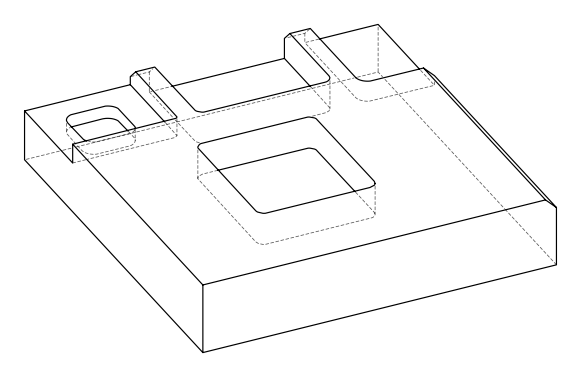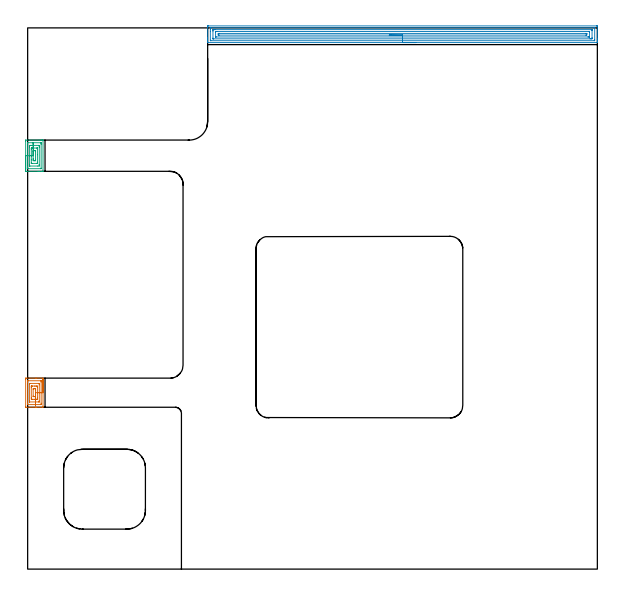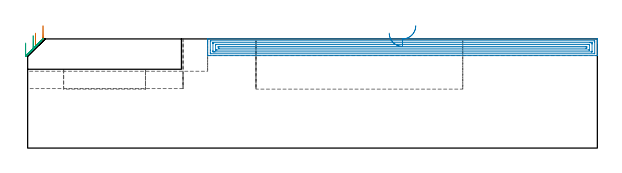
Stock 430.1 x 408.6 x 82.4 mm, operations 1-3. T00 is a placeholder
(PLAN: 8 operations, 5 tool changes, 177.7 min)
(1 AREA_MILL | FG_CHAMFER_SURFACE | UGT0205_001 | 1.14 min | 3059 mm3)
(2 AREA_MILL_1 | FG_CHAMFER_SURFACE_1 | UGT0205_001 | 12 min | 23881 mm3)
(3 AREA_MILL_2 | FG_CHAMFER_SURFACE_2 | UGT0205_001 | 1.2 min | 3199 mm3)
(4 MILL_CORNER_NOTCH_RECTANGULAR | CORNER_NOTCH_RECTANGULAR | NXT0201_009 | Follow Part, ap 2, ae 75% | 68.6 min | 324205 mm3)
(5 MILL_CORNER_NOTCH_RECTANGULAR_1 | CORNER_NOTCH_RECTANGULAR_1 | UGT0201_109 | Follow Part, ap 6.35, ae 75% | 6.55 min | 278738 mm3)
(6 MILL_RECTANGULAR_POCKET | POCKET_RECTANGULAR_STRAIGHT | NXT0201_012 | Follow Part, ap 4, ae 75% | 36.15 min | 807767 mm3)
(7 MILL_RECTANGULAR_POCKET_1 | POCKET_RECTANGULAR_STRAIGHT_1 | UGT0201_109 | Follow Part, ap 6.35, ae 75% | 1.76 min | 53214 mm3)
(8 MILL_SLOT | SLOT_PARTIAL_RECTANGULAR | NXT0201_012 | Follow Part, ap 4, ae 75% | 50.28 min | 684073 mm3)
(TOOL UGT0205_001 | Chamfer Mill 20 x 3 x 45 deg. | D20 FL50 Z2)
(TOOL NXT0201_009 | ENDMILL 8mm [2P460-0800-NA 1630] | D8 FL26 Z6)
(TOOL UGT0201_109 | End Mill 25.4 mm | D25.4 FL25 Z2)
(TOOL NXT0201_012 | ENDMILL 16mm [2P460-1600-NA 1630] | D16 FL38 Z6)
(OP 1 AREA_MILL)
G17 G21 G94 G90
T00 M6
G54
G17 G0 G90 X11.6 Y143.2 S1061 M3
G43 Z92.4 H0
G94 G1 Y143.162 Z91.528 F250.
Y143.048 Z90.663
Y142.859 Z89.812
Y142.597 Z88.98
Y142.263 Z88.174
Y141.86 Z87.4
Y141.392 Z86.664
Y140.86 Z85.972
Y140.271 Z85.329
Y139.628 Z84.74
Y138.936 Z84.208
Y138.2 Z83.74
Y137.426 Z83.337
Y136.62 Z83.003
Y135.788 Z82.741
Y134.936 Z82.552
Y134.072 Z82.438
Y133.2 Z82.4
Y122.636
X11.593 Y122.21 Z82.393
X11.2 Y122.2 Z82.
X6.815 Z77.615
X5.928 Z76.721
X-1.307 Z69.488
X-1.491 Y122.21 Z69.304
X-1.498 Y122.325 Z69.298
X-1.5 Y122.636 Z69.3
Y143.288
X-1.498 Y143.764 Z69.302
X-1.493 Y144.162 Z69.303
X-1.491 Y144.192 Z69.305
X-1.096 Y144.2 Z69.699
X5.928 Z76.721
X6.798 Z77.598
X11.196 Z81.996
X11.593 Y144.19 Z82.393
X11.6 Y143.764 Z82.4
Y133.2
X10.186 Z80.986
Y125.277
X10.184 Y124.531 Z80.984
X10.183 Y124.397 Z80.983
X10.179 Y124.22 Z80.979
X9.832 Y124.207 Z80.632
X9.635 Y124.201 Z80.435
X-0.022 Y124.2 Z70.778
X-0.061 Y124.202 Z70.739
X-0.072 Y124.205 Z70.728
X-0.079 Y124.209 Z70.721
X-0.081 Y124.222 Z70.719
X-0.084 Y124.262 Z70.716
X-0.085 Y124.397 Z70.715
X-0.086 Y125.144 Z70.714
Y141.123
X-0.084 Y141.869 Z70.716
X-0.083 Y142.003 Z70.717
X-0.079 Y142.18 Z70.721
X0.268 Y142.193 Z71.068
X0.465 Y142.199 Z71.265
X10.122 Y142.2 Z80.922
X10.161 Y142.198 Z80.961
X10.172 Y142.195 Z80.972
X10.179 Y142.191 Z80.979
X10.181 Y142.178 Z80.981
X10.184 Y142.138 Z80.984
X10.185 Y142.003 Z80.985
X10.186 Y141.256 Z80.986
Y133.2
X8.772 Z79.572
X8.771 Y126.828 Z79.571
X8.769 Y126.618 Z79.569
X8.764 Y126.21 Z79.564
X8.562 Y126.202 Z79.362
X8.519 Y126.201 Z79.319
X1.494 Z72.294
X1.354 Y126.21 Z72.154
X1.335 Y126.254 Z72.135
X1.333 Y126.271 Z72.133
X1.33 Y126.366 Z72.13
X1.329 Y127.038 Z72.129
X1.328 Y127.248 Z72.128
X1.329 Y139.572 Z72.129
X1.331 Y139.782 Z72.131
X1.336 Y140.19 Z72.136
X1.538 Y140.198 Z72.338
X1.581 Y140.199 Z72.381
X8.606 Z79.406
X8.746 Y140.19 Z79.546
X8.765 Y140.146 Z79.565
X8.767 Y140.13 Z79.567
X8.77 Y140.034 Z79.57
X8.771 Y139.362 Z79.571
X8.772 Y139.152 Z79.572
Y133.2
X7.357 Z78.157
Y129.679
Y129.126
X7.356 Y128.798 Z78.156
X7.352 Y128.251 Z78.152
X7.351 Y128.217 Z78.151
X7.327 Y128.21 Z78.127
X7.254 Y128.206 Z78.054
X7.104 Y128.202 Z77.904
X6.806 Y128.2 Z77.606
X6.525 Z77.325
X5.05 Z75.85
X3.89 Z74.69
X3.294 Y128.203 Z74.094
X3.006 Y128.207 Z73.806
X2.75 Y128.223 Z73.55
X2.746 Y128.467 Z73.546
X2.744 Y128.798 Z73.544
X2.743 Y129.351 Z73.543
Y137.274
X2.744 Y137.602 Z73.544
X2.748 Y138.149 Z73.548
X2.749 Y138.183 Z73.549
X2.773 Y138.19 Z73.573
X2.847 Y138.194 Z73.647
X2.996 Y138.198 Z73.796
X3.294 Y138.2 Z74.094
X3.575 Z74.375
X5.05 Z75.85
X6.21 Z77.01
X6.806 Y138.197 Z77.606
X7.094 Y138.193 Z77.894
X7.35 Y138.177 Z78.15
X7.354 Y137.933 Z78.154
X7.356 Y137.602 Z78.156
X7.357 Y137.049 Z78.157
Y133.2
X5.943 Z76.743
Y130.544
X5.928 Y130.21 Z76.728
X5.407 Y130.201 Z76.207
X5.05 Z75.85
X4.528 Y130.202 Z75.328
X4.172 Y130.21 Z74.972
X4.157 Y130.559 Z74.957
Y130.574
Y135.856
X4.172 Y136.19 Z74.972
X4.693 Y136.199 Z75.493
X5.05 Z75.85
X5.572 Y136.198 Z76.372
X5.928 Y136.19 Z76.728
X5.942 Y135.841 Z76.742
X5.943 Y135.826 Z76.743
Y134.961
Y133.2
Y132.328 Z76.781
Y131.463 Z76.895
Y130.612 Z77.084
Y129.78 Z77.346
Y128.974 Z77.68
Y128.2 Z78.083
Y127.464 Z78.552
Y126.772 Z79.083
Y126.129 Z79.672
Y125.54 Z80.315
Y125.008 Z81.007
Y124.54 Z81.743
Y124.137 Z82.517
Y123.803 Z83.323
Y123.541 Z84.155
Y123.352 Z85.007
Y123.238 Z85.872
Y123.2 Z86.743
G0 Z92.4
M5
M2
(OP 2 AREA_MILL_1)
G17 G21 G94 G90
T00 M6
G54
G17 G0 G90 X293. Y397.5 S1061 M3
G43 Z92.4 H0
G94 G1 X292.962 Z91.528 F250.
X292.848 Z90.663
X292.659 Z89.812
X292.397 Z88.98
X292.063 Z88.174
X291.66 Z87.4
X291.192 Z86.664
X290.66 Z85.972
X290.071 Z85.329
X289.428 Z84.739
X288.736 Z84.208
X288. Z83.74
X287.226 Z83.337
X286.42 Z83.003
X285.588 Z82.741
X284.736 Z82.552
X283.872 Z82.438
X283. Z82.4
X136.069
X135.91 Y397.503 Z82.388
X135.907 Y397.532 Z82.359
X135.9 Y397.904 Z81.996
Y398.247 Z81.652
Y398.92 Z80.975
Y400.144 Z79.753
Y400.695 Z79.2
Y401.306 Z78.589
Y409.292 Z70.606
X135.903 Y409.567 Z70.33
X135.908 Y410.092 Z69.806
X135.985 Y410.094 Z69.803
X136.516 Y410.1 Z69.8
X429.484
X429.845 Y410.096 Z69.802
X430.09 Y410.092 Z69.806
X430.1 Y409.843 Z70.055
Y400.695 Z79.2
Y400.144 Z79.753
Y399.807 Z80.089
Y399.256 Z80.64
Y398.92 Z80.975
Y398.247 Z81.652
Y397.904 Z81.996
Y397.534 Z82.357
X430.091 Y397.503 Z82.388
X429.931 Y397.5 Z82.4
X283.
Y398.914 Z80.986
X138.308
X137.91 Y398.92 Z80.98
X137.901 Y399.318 Z80.582
X137.9 Y406.018 Z73.882
Y407.793 Z72.107
X137.901 Y408.191 Z71.709
X137.91 Y408.68 Z71.22
X138.296 Y408.686 Z71.214
X427.692
X428.09 Y408.68 Z71.22
X428.099 Y408.282 Z71.618
X428.1 Y399.807 Z80.093
X428.099 Y399.409 Z80.491
X428.09 Y398.92 Z80.98
X427.704 Y398.914 Z80.986
X283.
Y400.328 Z79.572
X140.457 Y400.329 Z79.571
X140.089 Y400.33 Z79.57
X139.966 Y400.333 Z79.567
X139.924 Y400.335 Z79.565
X139.91 Y400.341 Z79.559
X139.907 Y400.383 Z79.517
X139.903 Y400.507 Z79.393
X139.901 Y400.695 Z79.205
X139.9 Y400.882 Z79.018
Y406.205 Z73.695
X139.902 Y406.905 Z72.995
X139.904 Y407.089 Z72.811
X139.914 Y407.264 Z72.636
X140.089 Y407.267 Z72.633
X140.614 Y407.27 Z72.63
X140.982 Y407.271 Z72.629
X141.506 Y407.272 Z72.628
X425.543 Y407.271 Z72.629
X425.911 Y407.27 Z72.63
X426.034 Y407.267 Z72.633
X426.076 Y407.265 Z72.635
X426.09 Y407.259 Z72.641
X426.093 Y407.217 Z72.683
X426.097 Y407.093 Z72.807
X426.099 Y406.905 Z72.995
X426.1 Y406.718 Z73.182
Y401.395 Z78.505
X426.098 Y400.695 Z79.205
X426.096 Y400.511 Z79.389
X426.086 Y400.336 Z79.564
X425.911 Y400.333 Z79.567
X425.386 Y400.33 Z79.57
X425.018 Y400.329 Z79.571
X424.493 Y400.328 Z79.572
X283.
Y401.743 Z78.157
X142.606
X141.994 Y401.747 Z78.153
X141.924 Y401.749 Z78.151
X141.91 Y401.751 Z78.149
X141.907 Y401.772 Z78.128
X141.903 Y401.823 Z78.077
X141.901 Y402.03 Z77.87
Y405.562 Z74.338
X141.904 Y405.778 Z74.122
X141.908 Y405.831 Z74.069
X141.911 Y405.85 Z74.05
X141.934 Y405.852 Z74.048
X142.039 Y405.855 Z74.045
X142.768 Y405.857 Z74.043
X142.93
X423.394
X424.006 Y405.853 Z74.047
X424.076 Y405.851 Z74.049
X424.09 Y405.849 Z74.051
X424.093 Y405.828 Z74.072
X424.097 Y405.777 Z74.123
X424.099 Y405.57 Z74.33
Y402.038 Z77.862
X424.096 Y401.822 Z78.078
X424.092 Y401.769 Z78.131
X424.089 Y401.75 Z78.15
X424.066 Y401.748 Z78.152
X423.961 Y401.745 Z78.155
X423.232 Y401.743 Z78.157
X423.07
X283.
Y403.157 Z76.743
X144.555
X144.354 Y403.158 Z76.742
X143.953 Y403.163 Z76.737
X143.909 Y403.164 Z76.736
X143.906 Y403.175 Z76.725
X143.902 Y403.206 Z76.694
X143.9 Y403.263 Z76.637
Y403.356 Z76.544
X143.901 Y404.006 Z75.894
X143.905 Y404.244 Z75.656
X143.91 Y404.405 Z75.495
X143.92 Y404.436 Z75.464
X144.019 Y404.439 Z75.461
X144.153 Y404.442 Z75.458
X144.354 Y404.443 Z75.457
X144.555
X421.445
X421.646 Y404.442 Z75.458
X422.047 Y404.437 Z75.463
X422.091 Y404.436 Z75.464
X422.094 Y404.425 Z75.475
X422.098 Y404.394 Z75.506
X422.1 Y404.337 Z75.563
Y404.244 Z75.656
X422.099 Y403.594 Z76.306
X422.095 Y403.356 Z76.544
X422.09 Y403.195 Z76.705
X422.08 Y403.164 Z76.736
X421.981 Y403.161 Z76.739
X421.847 Y403.158 Z76.742
X421.646 Y403.157 Z76.743
X421.445
X283.
X282.128 Z76.781
X281.264 Z76.895
X280.412 Z77.084
X279.58 Z77.346
X278.774 Z77.68
X278. Z78.083
X277.264 Z78.552
X276.572 Z79.083
X275.929 Z79.672
X275.34 Z80.315
X274.808 Z81.007
X274.34 Z81.743
X273.937 Z82.517
X273.603 Z83.323
X273.341 Z84.155
X273.152 Z85.007
X273.038 Z85.872
X273. Z86.743
G0 Z92.4
M5
M2
(OP 3 AREA_MILL_2)
G17 G21 G94 G90
T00 M6
G54
G17 G0 G90 X-1.5 Y302.1 S1061 M3
G43 Z92.4 H0
Z79.3
G94 G1 Y302.138 Z78.428 F250.
Y302.252 Z77.563
Y302.441 Z76.712
Y302.703 Z75.88
Y303.037 Z75.074
Y303.44 Z74.3
Y303.908 Z73.564
Y304.44 Z72.872
Y305.029 Z72.229
Y305.672 Z71.64
Y306.364 Z71.108
Y307.1 Z70.64
Y307.874 Z70.237
Y308.68 Z69.903
Y309.512 Z69.641
Y310.364 Z69.452
Y311.228 Z69.338
Y312.1 Z69.3
Y323.274
X-1.495 Y323.762 Z69.303
X-1.492 Y323.89 Z69.306
X-1.359 Y323.9 Z69.438
X8.562 Z79.357
X9.967 Z80.763
X10.318 Z81.113
X11.022 Z81.821
X11.277 Z82.076
X11.441 Y323.897 Z82.233
X11.598 Y323.89 Z82.389
X11.6 Y323.721 Z82.4
Y300.479
X11.598 Y300.31 Z82.389
X11.441 Y300.303 Z82.233
X11.277 Y300.3 Z82.076
X11.022 Z81.821
X10.318 Z81.113
X9.089 Z79.885
X8.562 Z79.357
X7.947 Z78.743
X-0.481 Z70.316
X-1.096 Y300.302 Z69.701
X-1.307 Y300.304 Z69.491
X-1.492 Y300.31 Z69.305
X-1.496 Y300.519 Z69.302
X-1.499 Y300.926 Z69.301
X-1.5 Y301.337 Z69.3
Y312.1
X-0.086 Z70.714
X-0.085 Y321.486 Z70.715
X-0.081 Y321.865 Z70.719
X-0.079 Y321.882 Z70.721
X-0.061 Y321.89 Z70.739
X0.01 Y321.895 Z70.81
X0.118 Y321.899 Z70.918
X9.912 Y321.9 Z80.712
X10.109 Y321.898 Z80.909
X10.143 Y321.895 Z80.943
X10.175 Y321.891 Z80.975
X10.179 Y321.847 Z80.979
X10.184 Y321.623 Z80.984
X10.185 Y321.486 Z80.985
X10.186 Y320.727 Z80.986
X10.185 Y302.714 Z80.985
X10.181 Y302.335 Z80.981
X10.179 Y302.318 Z80.979
X10.161 Y302.31 Z80.961
X10.09 Y302.305 Z80.89
X9.982 Y302.301 Z80.782
X0.188 Y302.3 Z70.988
X-0.009 Y302.302 Z70.791
X-0.043 Y302.305 Z70.757
X-0.075 Y302.309 Z70.725
X-0.079 Y302.353 Z70.721
X-0.084 Y302.577 Z70.716
X-0.085 Y302.714 Z70.715
X-0.086 Y303.473 Z70.714
Y312.1
X1.328 Z72.128
X1.329 Y318.804 Z72.129
X1.33 Y319.016 Z72.13
X1.336 Y319.698 Z72.136
X1.346 Y319.893 Z72.146
X2.416 Y319.9 Z73.216
X8.365 Y319.899 Z79.165
X8.562 Y319.895 Z79.362
X8.754 Y319.89 Z79.554
X8.764 Y319.698 Z79.564
X8.768 Y319.489 Z79.568
X8.771 Y318.804 Z79.571
Y318.591
Y305.396
X8.77 Y305.184 Z79.57
X8.765 Y304.502 Z79.565
X8.754 Y304.307 Z79.554
X7.684 Y304.3 Z78.484
X1.735 Y304.301 Z72.535
X1.538 Y304.305 Z72.338
X1.346 Y304.31 Z72.146
X1.335 Y304.502 Z72.135
X1.332 Y304.711 Z72.132
X1.329 Y305.396 Z72.129
Y305.609
X1.328 Y312.1 Z72.128
X2.743 Z73.543
Y317.017
X2.746 Y317.574 Z73.546
X2.75 Y317.764 Z73.55
X2.758 Y317.89 Z73.558
X2.86 Y317.893 Z73.66
X3.304 Y317.9 Z74.104
X6.817 Z77.617
X7.239 Y317.893 Z78.039
X7.339 Y317.89 Z78.139
X7.35 Y317.828 Z78.15
X7.352 Y317.754 Z78.152
X7.356 Y317.35 Z78.156
X7.357 Y312.88 Z78.157
Y307.183
X7.354 Y306.626 Z78.154
X7.35 Y306.436 Z78.15
X7.342 Y306.31 Z78.142
X7.24 Y306.307 Z78.04
X6.796 Y306.3 Z77.596
X3.284 Z74.084
X2.861 Y306.307 Z73.661
X2.761 Y306.31 Z73.561
X2.75 Y306.372 Z73.55
X2.748 Y306.446 Z73.548
X2.744 Y306.85 Z73.544
X2.743 Y308.971 Z73.543
Y312.1
X4.157 Z74.957
Y315.244
X4.172 Y315.89 Z74.972
X4.395 Y315.896 Z75.195
X5.05 Y315.899 Z75.85
X5.27 Z76.07
X5.928 Y315.89 Z76.728
X5.943 Y315.229 Z76.743
Y315.214
Y308.956
X5.928 Y308.31 Z76.728
X5.705 Y308.304 Z76.505
X5.05 Y308.301 Z75.85
X4.83 Z75.63
X4.172 Y308.31 Z74.972
X4.157 Y308.971 Z74.957
Y308.986
Y309.865
Y312.1
Y312.972 Z74.995
Y313.836 Z75.109
Y314.688 Z75.298
Y315.52 Z75.56
Y316.326 Z75.894
Y317.1 Z76.297
Y317.836 Z76.765
Y318.528 Z77.296
Y319.171 Z77.886
Y319.76 Z78.529
Y320.292 Z79.221
Y320.76 Z79.957
Y321.163 Z80.731
Y321.497 Z81.537
Y321.759 Z82.369
Y321.948 Z83.22
Y322.062 Z84.085
Y322.1 Z84.957
G0 Z92.4
M5
M2
